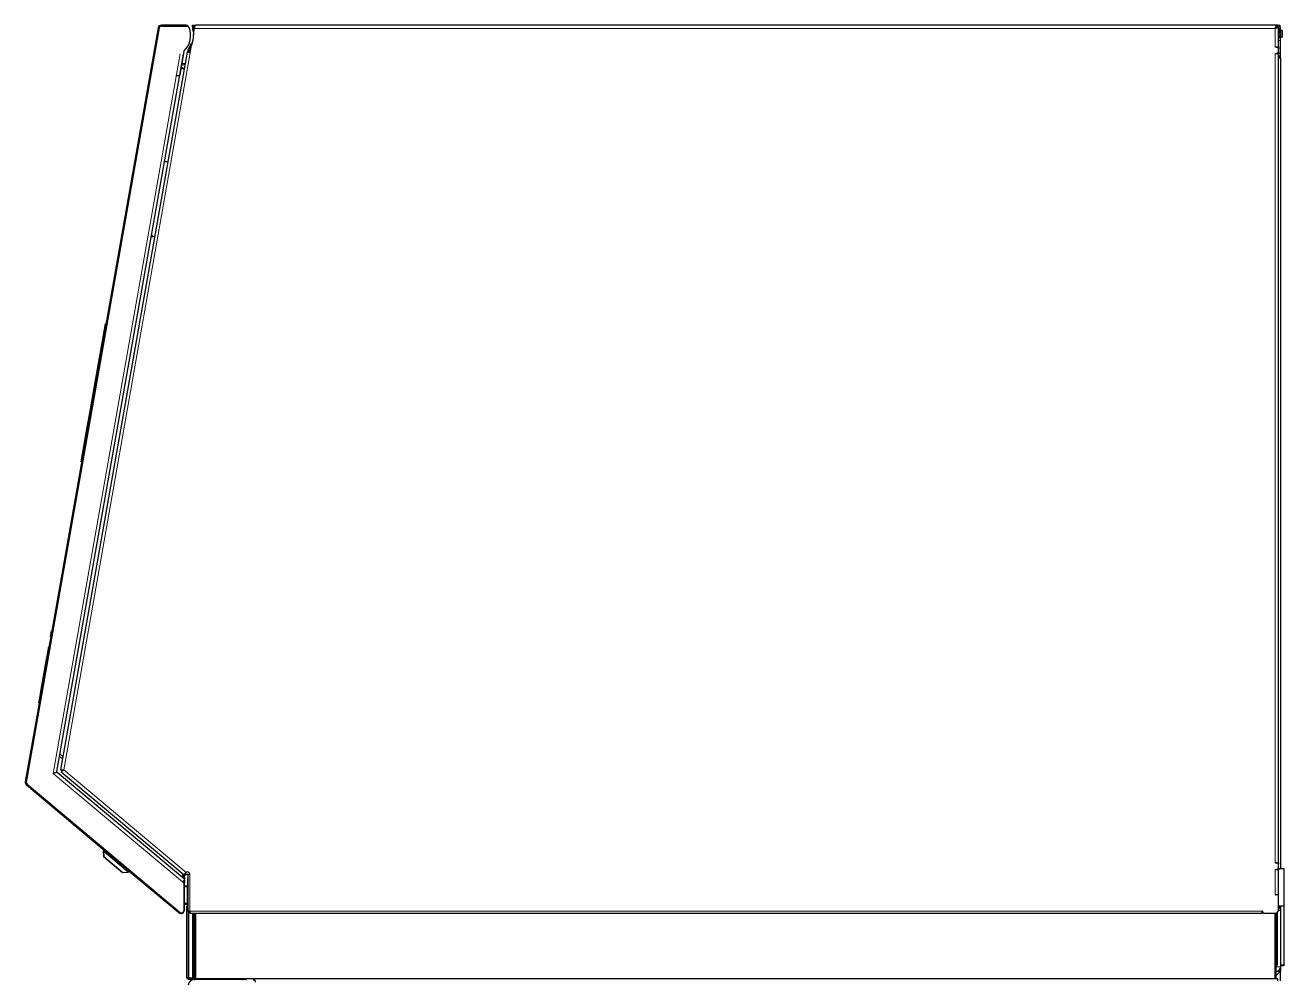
# Model space of a CAD drawing. Header units: millimetres. Extents: x -218071 to -203542, y 15363 to 51382.
# Drawn here: x -218070.7 to -217954.6, y 50910.3 to 50998.4 of the extents above; entities that cross this region are included whole.
import ezdxf

# ---------------------------------------------------------------- set-up
doc = ezdxf.new("R2010")
doc.units = ezdxf.units.MM
doc.header["$LTSCALE"] = 4
doc.layers.add('TPF-EQUIPEMENT', color=7, linetype='Continuous')

msp = doc.modelspace()

# ---------------------------------------------------------------- linework, layer by layer
at = {"layer": 'TPF-EQUIPEMENT', "color": 7, "linetype": 'Continuous', "lineweight": 25}
for p, q in [((-218058.402, 50998.143), (-218070.666, 50928.589)), ((-218058.324, 50998.151), (-218070.595, 50928.561)), ((-218058.432, 50998.143), (-218068.24, 50942.518)), ((-218058.427, 50998.143), (-218068.235, 50942.518)), ((-218058.131, 50998.391), (-218058.136, 50998.391)), ((-218058.106, 50998.391), (-218058.131, 50998.391)), ((-218058.127, 50998.316), (-218055.764, 50998.316)), ((-218055.858, 50998.391), (-218058.106, 50998.391)), ((-218055.252, 50998.245), (-218055.252, 50998.395)), ((-218055.252, 50998.395), (-218054.952, 50998.395)), ((-218055.142, 50998.245), (-218055.252, 50998.245)), ((-218055.252, 50998.245), (-218055.252, 50998.095)), ((-218055.183, 50998.091), (-218055.072, 50998.091)), ((-218055.183, 50998.091), (-218055.183, 50997.691)), ((-218055.167, 50997.557), (-218055.072, 50998.091)), ((-218055.072, 50998.391), (-218055.072, 50998.091)), ((-217955.234, 50998.392), (-218054.952, 50998.395)), ((-217955.251, 50998.395), (-218054.599, 50998.395)), ((-217955.251, 50998.395), (-217954.951, 50998.395)), ((-217955.234, 50998.392), (-217955.18, 50998.392)), ((-217955.234, 50998.242), (-217955.234, 50998.392)), ((-217955.219, 50998.228), (-217955.069, 50998.228)), ((-217955.069, 50996.387), (-217955.069, 50998.228)), ((-217955.068, 50998.175), (-217955.058, 50998.175)), ((-217955.044, 50997.692), (-217955.044, 50998.092)), ((-217955.03, 50998.092), (-217955.03, 50998.092)), ((-217955.03, 50998.092), (-217955.03, 50997.692)), ((-217954.88, 50998.092), (-217955.03, 50998.092)), ((-217955.03, 50998.092), (-217955.03, 50997.692)), ((-217954.951, 50998.395), (-217954.951, 50998.285)), ((-217954.88, 50998.092), (-217954.88, 50998.175)), ((-217954.88, 50997.692), (-217954.88, 50998.092)), ((-217954.748, 50997.892), (-217954.88, 50997.892)), ((-217954.692, 50997.836), (-217954.748, 50997.892)), ((-217954.748, 50997.292), (-217954.748, 50997.892)), ((-217954.692, 50997.347), (-217954.692, 50997.836)), ((-218055.378, 50996.666), (-218055.636, 50996.218)), ((-218055.373, 50996.666), (-218055.631, 50996.218)), ((-218055.348, 50996.666), (-218055.606, 50996.218)), ((-218055.467, 50995.851), (-218055.345, 50996.545)), ((-218055.329, 50996.691), (-218055.334, 50996.691)), ((-218055.304, 50996.691), (-218055.329, 50996.691)), ((-218055.298, 50996.691), (-218055.304, 50996.691)), ((-218055.143, 50997.691), (-218055.183, 50997.691)), ((-217955.044, 50997.692), (-217955.069, 50997.615)), ((-217954.88, 50997.392), (-217955.069, 50997.392)), ((-217955.03, 50997.692), (-217955.03, 50997.692)), ((-217955.03, 50997.692), (-217954.88, 50997.692)), ((-217954.88, 50997.392), (-217954.998, 50997.275)), ((-217954.998, 50997.275), (-217954.88, 50997.392)), ((-217954.88, 50997.392), (-217954.88, 50997.692)), ((-217954.88, 50996.992), (-217954.88, 50997.392)), ((-217954.88, 50997.292), (-217954.748, 50997.292)), ((-217954.88, 50995.792), (-217954.88, 50996.992)), ((-217954.748, 50997.292), (-217954.692, 50997.347)), ((-218067.774, 50929.527), (-218056.104, 50995.711)), ((-218055.763, 50995.903), (-218067.441, 50929.67)), ((-218056.06, 50995.961), (-218056.436, 50993.824)), ((-218055.467, 50995.851), (-218055.763, 50995.903)), ((-218055.721, 50995.895), (-218055.703, 50995.993)), ((-218055.703, 50995.993), (-218055.693, 50995.991)), ((-218055.693, 50996.106), (-218055.693, 50995.89)), ((-218055.688, 50996.106), (-218055.688, 50995.889)), ((-218055.663, 50996.106), (-218055.663, 50995.885)), ((-218055.635, 50996.22), (-218055.638, 50996.22)), ((-218055.638, 50996.206), (-218055.638, 50996.22)), ((-218055.63, 50996.22), (-218055.633, 50996.22)), ((-218055.633, 50996.18), (-218055.633, 50996.22)), ((-218055.605, 50996.22), (-218055.608, 50996.22)), ((-217955.369, 50996.387), (-217955.369, 50996.367)), ((-217955.369, 50996.387), (-217955.069, 50996.387)), ((-217955.269, 50996.367), (-217955.369, 50996.367)), ((-217955.369, 50995.767), (-217955.269, 50995.767)), ((-217955.369, 50995.767), (-217955.369, 50995.747)), ((-217955.069, 50995.747), (-217955.369, 50995.747)), ((-217955.269, 50996.367), (-217955.239, 50996.367)), ((-217955.239, 50995.767), (-217955.269, 50995.767)), ((-217955.219, 50996.387), (-217955.219, 50996.36)), ((-217955.219, 50995.773), (-217955.219, 50995.747)), ((-217955.069, 50996.277), (-217955.102, 50996.277)), ((-217955.102, 50995.857), (-217955.069, 50995.857)), ((-217955.096, 50996.267), (-217955.069, 50996.267)), ((-217955.069, 50995.867), (-217955.096, 50995.867)), ((-217955.069, 50996.387), (-217955.069, 50996.287)), ((-217955.069, 50996.287), (-217955.069, 50996.277)), ((-217955.069, 50996.277), (-217955.069, 50996.267)), ((-217955.069, 50996.267), (-217955.069, 50996.167)), ((-217955.069, 50995.967), (-217955.069, 50996.167)), ((-217955.069, 50995.967), (-217955.069, 50995.867)), ((-217955.069, 50995.867), (-217955.069, 50995.857)), ((-217955.069, 50995.857), (-217955.069, 50995.847)), ((-217955.069, 50995.847), (-217955.069, 50995.747)), ((-217955.069, 50921.107), (-217955.069, 50995.747)), ((-217955.069, 50995.392), (-217954.88, 50995.392)), ((-217954.88, 50995.392), (-217954.88, 50995.792)), ((-217954.88, 50995.392), (-217954.88, 50920.592)), ((-218056.326, 50994.452), (-218056.037, 50994.346)), ((-218056.326, 50994.45), (-218056.037, 50994.345)), ((-218056.324, 50994.46), (-218056.036, 50994.355)), ((-218056.2, 50994.84), (-218056.254, 50994.86)), ((-218056.688, 50993.753), (-218056.771, 50993.768)), ((-218056.752, 50993.765), (-218056.771, 50993.768)), ((-218056.752, 50993.763), (-218056.767, 50993.766)), ((-218056.764, 50993.78), (-218056.766, 50993.767)), ((-218056.764, 50993.78), (-218056.552, 50993.743)), ((-218056.752, 50993.765), (-218056.456, 50993.713)), ((-218056.752, 50993.763), (-218056.456, 50993.711)), ((-218056.503, 50993.736), (-218056.534, 50993.742)), ((-218056.48, 50993.717), (-218056.477, 50993.739)), ((-218056.479, 50993.726), (-218056.459, 50993.723)), ((-218056.473, 50993.74), (-218056.456, 50993.737)), ((-218056.461, 50993.713), (-218056.459, 50993.723)), ((-218056.453, 50993.757), (-218056.456, 50993.737)), ((-218056.456, 50993.713), (-218056.456, 50993.711)), ((-218056.436, 50993.824), (-218056.445, 50993.777)), ((-218057.728, 50985.79), (-218057.849, 50985.811)), ((-218057.551, 50985.763), (-218057.687, 50985.787)), ((-218059.067, 50978.908), (-218058.769, 50978.855)), ((-218059.065, 50978.917), (-218058.949, 50978.897)), ((-218058.952, 50978.887), (-218058.934, 50978.883)), ((-218058.934, 50978.883), (-218058.769, 50978.854)), ((-218058.904, 50978.883), (-218058.768, 50978.859)), ((-218058.902, 50978.893), (-218058.766, 50978.869)), ((-218063.76, 50968.215), (-218063.297, 50970.837)), ((-218063.297, 50970.837), (-218063.248, 50970.828)), ((-218064.222, 50965.594), (-218063.76, 50968.215)), ((-218063.76, 50968.215), (-218063.71, 50968.207)), ((-218064.684, 50962.973), (-218064.222, 50965.594)), ((-218064.222, 50965.594), (-218064.173, 50965.585)), ((-218065.009, 50961.129), (-218064.684, 50962.973)), ((-218064.684, 50962.973), (-218064.635, 50962.964)), ((-218065.543, 50958.105), (-218065.009, 50961.129)), ((-218065.543, 50958.105), (-218065.493, 50958.096)), ((-218068.36, 50941.955), (-218068.26, 50942.522)), ((-218068.211, 50942.513), (-218068.266, 50942.523)), ((-218068.477, 50941.005), (-218068.533, 50941.015)), ((-218068.475, 50941.015), (-218068.532, 50941.025)), ((-218068.475, 50941.014), (-218068.524, 50941.023)), ((-218068.34, 50941.951), (-218068.504, 50941.02)), ((-218068.335, 50941.951), (-218068.499, 50941.019)), ((-218068.366, 50941.956), (-218068.311, 50941.946)), ((-218069.125, 50937.619), (-218068.696, 50940.051)), ((-218068.647, 50940.043), (-218068.696, 50940.051)), ((-218069.28, 50936.736), (-218069.125, 50937.619)), ((-218069.076, 50937.61), (-218069.125, 50937.619)), ((-218069.231, 50936.727), (-218069.28, 50936.736)), ((-218069.417, 50935.844), (-218070.696, 50928.589)), ((-218069.412, 50935.843), (-218070.691, 50928.589)), ((-218069.388, 50935.839), (-218069.437, 50935.847)), ((-218069.386, 50935.849), (-218069.435, 50935.858)), ((-218067.489, 50931.145), (-218067.221, 50930.92)), ((-218055.98, 50919.574), (-218067.744, 50929.446)), ((-218067.294, 50929.644), (-218067.441, 50929.67)), ((-218067.287, 50929.625), (-218067.383, 50929.51)), ((-218067.383, 50929.51), (-218056.027, 50919.981)), ((-218070.593, 50928.308), (-218063.42, 50922.288)), ((-218070.588, 50928.308), (-218063.403, 50922.278)), ((-218070.563, 50928.308), (-218056.498, 50916.505)), ((-218070.527, 50928.373), (-218056.405, 50916.523)), ((-218063.423, 50922.29), (-218063.519, 50922.176)), ((-218063.418, 50922.29), (-218063.514, 50922.176)), ((-218063.393, 50922.29), (-218063.489, 50922.176)), ((-218063.519, 50922.176), (-218063.476, 50921.682)), ((-218063.514, 50922.171), (-218063.519, 50922.176)), ((-218063.514, 50922.176), (-218063.471, 50921.682)), ((-218063.487, 50922.153), (-218063.514, 50922.176)), ((-218063.489, 50922.176), (-218063.446, 50921.682)), ((-218061.191, 50920.247), (-218063.489, 50922.176)), ((-218063.476, 50921.682), (-218061.714, 50920.204)), ((-218063.471, 50921.682), (-218061.709, 50920.204)), ((-218063.446, 50921.682), (-218061.684, 50920.204)), ((-217955.369, 50921.107), (-217955.369, 50921.087)), ((-217955.369, 50921.107), (-217955.069, 50921.107)), ((-217955.269, 50921.087), (-217955.369, 50921.087)), ((-217955.239, 50921.087), (-217955.269, 50921.087)), ((-217955.219, 50921.107), (-217955.219, 50921.08)), ((-217955.069, 50921.107), (-217955.069, 50921.007)), ((-218061.714, 50920.204), (-218061.709, 50920.204)), ((-218061.709, 50920.204), (-218061.686, 50920.206)), ((-218061.684, 50920.204), (-218061.191, 50920.247)), ((-218061.191, 50920.247), (-218061.094, 50920.362)), ((-218061.107, 50920.347), (-218056.528, 50916.505)), ((-218061.105, 50920.35), (-218056.523, 50916.505)), ((-218056.155, 50919.799), (-218056.155, 50920.089)), ((-218056.153, 50920.087), (-218056.153, 50919.799)), ((-218056.027, 50919.981), (-218055.834, 50920.211)), ((-218056.005, 50919.799), (-218056.005, 50920.008)), ((-218055.519, 50920.022), (-218055.993, 50920.022)), ((-218055.958, 50920.022), (-218055.93, 50919.999)), ((-218055.911, 50920.022), (-218055.93, 50919.999)), ((-218055.816, 50920.233), (-218055.834, 50920.211)), ((-218055.694, 50920.015), (-218055.694, 50916.677)), ((-218055.519, 50920.015), (-218055.694, 50920.015)), ((-218055.519, 50920.115), (-218055.675, 50920.245)), ((-218055.519, 50920.015), (-218055.519, 50920.115)), ((-217955.369, 50920.487), (-217955.269, 50920.487)), ((-217955.369, 50920.487), (-217955.369, 50920.467)), ((-217955.069, 50920.467), (-217955.369, 50920.467)), ((-217955.269, 50920.487), (-217955.239, 50920.487)), ((-217955.219, 50920.493), (-217955.219, 50920.467)), ((-217955.069, 50920.997), (-217955.102, 50920.997)), ((-217955.102, 50920.577), (-217955.069, 50920.577)), ((-217955.069, 50920.987), (-217955.096, 50920.987)), ((-217955.096, 50920.587), (-217955.069, 50920.587)), ((-217955.069, 50921.007), (-217955.069, 50920.997)), ((-217955.069, 50920.997), (-217955.069, 50920.987)), ((-217955.069, 50920.887), (-217955.069, 50920.987)), ((-217955.069, 50920.687), (-217955.069, 50920.887)), ((-217955.069, 50920.587), (-217955.069, 50920.687)), ((-217955.069, 50920.592), (-217954.58, 50920.592)), ((-217955.069, 50920.587), (-217955.069, 50920.577)), ((-217955.069, 50920.577), (-217955.069, 50920.567)), ((-217955.069, 50920.567), (-217955.069, 50920.467)), ((-217955.069, 50918.192), (-217955.069, 50920.467)), ((-217954.58, 50920.592), (-217954.58, 50917.092)), ((-218056.182, 50919.333), (-218056.173, 50919.344)), ((-218055.98, 50919.574), (-218056.173, 50919.344)), ((-218056.155, 50919.721), (-218056.155, 50919.799)), ((-218056.155, 50919.318), (-218056.155, 50919.366)), ((-218056.091, 50919.442), (-218056.005, 50919.442)), ((-218056.076, 50919.221), (-218056.076, 50916.676)), ((-218056.005, 50919.799), (-218056.005, 50919.596)), ((-218055.982, 50919.586), (-218056.005, 50919.605)), ((-218056.005, 50919.598), (-218056.002, 50919.595)), ((-218056.005, 50919.544), (-218056.005, 50919.445)), ((-218056.005, 50919.445), (-218056.005, 50919.442)), ((-218056.005, 50919.442), (-218056.005, 50919.292)), ((-218056.005, 50916.735), (-218056.005, 50919.292)), ((-218056.005, 50918.992), (-218055.744, 50918.992)), ((-218056.002, 50919.595), (-218055.98, 50919.576)), ((-218055.982, 50919.586), (-218055.986, 50919.581)), ((-218055.98, 50919.576), (-218055.981, 50919.575)), ((-218055.744, 50918.992), (-218055.744, 50918.892)), ((-218055.744, 50918.992), (-218055.694, 50918.992)), ((-218055.744, 50918.892), (-218055.744, 50917.392)), ((-218055.735, 50919.662), (-218055.735, 50918.992)), ((-218055.735, 50919.662), (-218055.694, 50919.662)), ((-218055.744, 50918.692), (-218055.744, 50917.692)), ((-218055.73, 50917.587), (-218055.73, 50917.552)), ((-217955.369, 50918.192), (-217955.069, 50918.192)), ((-217955.119, 50918.142), (-217955.319, 50918.142)), ((-217955.069, 50916.767), (-217955.069, 50918.092)), ((-218055.744, 50917.292), (-218056.005, 50917.292)), ((-218055.73, 50917.252), (-218056.005, 50917.252)), ((-218055.694, 50917.174), (-218055.777, 50917.092)), ((-218055.744, 50917.092), (-218055.777, 50917.092)), ((-218055.777, 50910.492), (-218055.777, 50917.092)), ((-218055.744, 50917.392), (-218055.744, 50917.292)), ((-218055.694, 50917.142), (-218055.744, 50917.092)), ((-218055.744, 50910.492), (-218055.744, 50917.092)), ((-218055.694, 50917.092), (-218055.744, 50917.092)), ((-218055.735, 50917.252), (-218055.735, 50917.134)), ((-218055.73, 50917.552), (-218055.73, 50917.252)), ((-218055.713, 50917.292), (-218055.73, 50917.292)), ((-218055.713, 50917.537), (-218055.713, 50917.292)), ((-218055.644, 50916.66), (-218055.644, 50910.492)), ((-218055.484, 50916.467), (-217956.569, 50916.467)), ((-218055.244, 50910.492), (-218055.244, 50916.467)), ((-218055.144, 50916.467), (-218055.144, 50910.492)), ((-218055.08, 50916.467), (-218055.08, 50914.992)), ((-218055.08, 50916.467), (-218055.08, 50910.792)), ((-218055.033, 50910.442), (-218055.033, 50916.467)), ((-218054.983, 50916.467), (-218054.983, 50910.442)), ((-217956.569, 50916.467), (-217956.569, 50916.642)), ((-217956.519, 50916.592), (-217956.519, 50916.517)), ((-217956.469, 50916.467), (-217955.369, 50916.467)), ((-217955.383, 50910.442), (-217955.383, 50916.467)), ((-217955.333, 50916.469), (-217955.333, 50910.442)), ((-217955.18, 50916.534), (-217955.18, 50911.692)), ((-217954.58, 50917.092), (-217955.069, 50917.092)), ((-217954.88, 50917.092), (-217954.88, 50916.692)), ((-217954.88, 50916.692), (-217954.88, 50911.492)), ((-217954.58, 50917.092), (-217954.58, 50911.692)), ((-218055.144, 50914.992), (-218055.08, 50914.992)), ((-218055.08, 50912.692), (-218055.08, 50914.992)), ((-218055.144, 50912.692), (-218055.08, 50912.692)), ((-218055.08, 50912.692), (-218055.08, 50910.792)), ((-218055.08, 50910.792), (-218055.144, 50910.792)), ((-218055.08, 50910.752), (-218055.144, 50910.752)), ((-218055.08, 50910.692), (-218055.08, 50910.792)), ((-218055.08, 50910.592), (-218055.08, 50910.692)), ((-217955.333, 50911.592), (-217955.28, 50911.592)), ((-217955.333, 50911.092), (-217954.875, 50911.092)), ((-217955.333, 50910.634), (-217955.275, 50910.692)), ((-217955.275, 50910.692), (-217954.875, 50911.092)), ((-217954.875, 50911.092), (-217955.275, 50910.692)), ((-217954.58, 50911.592), (-217954.88, 50911.592)), ((-217954.88, 50911.492), (-217954.88, 50911.092)), ((-217954.875, 50910.223), (-217954.875, 50911.092)), ((-217954.58, 50911.692), (-217954.58, 50911.592)), ((-218055.777, 50910.492), (-218055.744, 50910.459)), ((-218055.744, 50910.492), (-218055.777, 50910.492)), ((-218055.744, 50910.452), (-218055.744, 50910.492)), ((-218055.644, 50910.492), (-218055.744, 50910.492)), ((-218055.644, 50910.392), (-218055.744, 50910.492)), ((-218055.744, 50910.452), (-218055.644, 50910.352)), ((-218055.744, 50910.452), (-218055.705, 50910.452)), ((-218055.644, 50910.492), (-218055.244, 50910.492)), ((-218055.644, 50910.392), (-218055.644, 50910.492)), ((-218055.644, 50910.392), (-218055.644, 50910.352)), ((-218055.244, 50910.392), (-218055.644, 50910.392)), ((-218055.244, 50910.352), (-218055.644, 50910.352)), ((-218055.244, 50910.392), (-218055.244, 50910.492)), ((-218055.144, 50910.492), (-218055.244, 50910.492)), ((-218055.244, 50910.392), (-218055.144, 50910.492)), ((-218055.244, 50910.352), (-218055.144, 50910.452)), ((-218055.244, 50910.392), (-218055.244, 50910.352)), ((-218055.184, 50910.452), (-218055.144, 50910.452)), ((-218055.077, 50910.492), (-218055.144, 50910.492)), ((-218055.144, 50910.492), (-218055.144, 50910.452)), ((-218055.077, 50910.392), (-218055.144, 50910.459)), ((-218055.033, 50910.592), (-218055.08, 50910.592)), ((-218055.077, 50910.592), (-218055.077, 50910.492)), ((-218055.077, 50910.492), (-218055.033, 50910.492)), ((-218055.077, 50910.392), (-218055.077, 50910.492)), ((-218054.983, 50910.392), (-218055.077, 50910.392)), ((-218055.054, 50910.361), (-218050.634, 50910.361)), ((-218055.047, 50910.592), (-218055.033, 50910.564)), ((-218054.983, 50910.442), (-218055.033, 50910.442)), ((-218054.983, 50910.392), (-218055.033, 50910.442)), ((-218054.983, 50910.392), (-218054.983, 50910.442)), ((-218054.983, 50910.442), (-217955.383, 50910.442)), ((-217955.383, 50910.392), (-218054.983, 50910.392)), ((-218054.698, 50910.392), (-218054.701, 50910.361)), ((-218053.897, 50910.361), (-218053.895, 50910.392)), ((-218053.88, 50910.392), (-218053.88, 50910.361)), ((-218053.68, 50910.361), (-218053.68, 50910.392)), ((-218053.01, 50910.392), (-218053.01, 50910.361)), ((-218053.003, 50910.392), (-218053.003, 50910.361)), ((-218050.634, 50910.361), (-218050.334, 50910.361)), ((-218050.334, 50910.361), (-218050.334, 50910.261)), ((-218049.593, 50910.392), (-218049.593, 50910.387)), ((-217955.134, 50910.387), (-218049.593, 50910.387)), ((-218049.593, 50910.237), (-218049.593, 50910.387)), ((-217955.333, 50910.442), (-217955.383, 50910.392)), ((-217955.383, 50910.442), (-217955.383, 50910.392)), ((-217955.333, 50910.442), (-217955.383, 50910.442)), ((-217955.334, 50910.442), (-217955.334, 50910.387)), ((-217955.134, 50910.208), (-217955.134, 50910.387))]:
    msp.add_line(p, q, dxfattribs=at)
at = {"layer": 'TPF-EQUIPEMENT', "color": 8, "linetype": 'Continuous', "lineweight": 18}
for p, q in [((-218058.427, 50998.143), (-218058.432, 50998.143)), ((-218058.403, 50998.139), (-218058.427, 50998.143)), ((-218058.328, 50998.13), (-218058.402, 50998.143)), ((-218058.136, 50998.391), (-218058.136, 50998.391)), ((-218058.131, 50998.391), (-218058.131, 50998.39)), ((-218058.106, 50998.391), (-218058.106, 50998.316)), ((-218055.858, 50998.316), (-218055.858, 50998.391)), ((-218055.252, 50998.095), (-218055.183, 50998.095)), ((-218055.072, 50998.091), (-217955.369, 50998.092)), ((-218054.952, 50998.395), (-218054.952, 50998.391)), ((-217955.369, 50998.092), (-217955.369, 50996.387)), ((-217955.251, 50998.393), (-217955.251, 50998.395)), ((-217955.044, 50998.092), (-217955.069, 50998.092)), ((-218055.563, 50996.193), (-218055.335, 50996.589)), ((-218055.374, 50996.664), (-218055.378, 50996.666)), ((-218055.354, 50996.656), (-218055.373, 50996.666)), ((-218055.314, 50996.647), (-218055.348, 50996.666)), ((-218055.334, 50996.691), (-218055.334, 50996.691)), ((-218055.329, 50996.691), (-218055.329, 50996.685)), ((-218055.304, 50996.691), (-218055.304, 50996.673)), ((-217955.069, 50997.692), (-217955.044, 50997.692)), ((-217955.069, 50996.992), (-217954.88, 50996.992)), ((-218068.108, 50929.359), (-218056.399, 50995.764)), ((-218067.133, 50929.692), (-218055.467, 50995.851)), ((-218055.633, 50996.216), (-218055.636, 50996.218)), ((-218055.613, 50996.207), (-218055.631, 50996.218)), ((-218055.563, 50996.193), (-218055.606, 50996.218)), ((-218055.563, 50995.867), (-218055.563, 50996.193)), ((-217955.369, 50995.747), (-217955.369, 50921.107)), ((-217955.109, 50996.287), (-217955.069, 50996.287)), ((-217955.069, 50995.847), (-217955.109, 50995.847)), ((-217955.069, 50995.792), (-217954.88, 50995.792)), ((-218056.023, 50994.428), (-218056.312, 50994.533)), ((-218056.752, 50993.765), (-218056.752, 50993.764)), ((-218056.688, 50993.752), (-218056.688, 50993.753)), ((-218065.009, 50961.129), (-218064.96, 50961.12)), ((-218067.529, 50930.917), (-218067.261, 50930.693)), ((-218056.173, 50919.344), (-218068.108, 50929.359)), ((-218055.834, 50920.211), (-218067.133, 50929.692)), ((-218070.696, 50928.589), (-218070.691, 50928.589)), ((-218070.691, 50928.589), (-218070.667, 50928.585)), ((-218070.666, 50928.589), (-218070.592, 50928.576)), ((-218070.591, 50928.31), (-218070.593, 50928.308)), ((-218070.578, 50928.32), (-218070.588, 50928.308)), ((-218070.516, 50928.364), (-218070.563, 50928.308)), ((-217955.28, 50921.107), (-217955.28, 50921.087)), ((-218055.985, 50920.032), (-218055.519, 50920.032)), ((-218055.519, 50916.642), (-218055.519, 50920.015)), ((-217955.369, 50920.467), (-217955.369, 50918.192)), ((-217955.109, 50921.007), (-217955.069, 50921.007)), ((-217955.069, 50920.567), (-217955.109, 50920.567)), ((-218056.155, 50919.799), (-218056.005, 50919.799)), ((-218056.005, 50919.292), (-218056.106, 50919.292)), ((-218056.005, 50919.445), (-218056.088, 50919.445)), ((-218055.744, 50918.892), (-218056.005, 50918.892)), ((-218056.003, 50919.594), (-218056.002, 50919.595)), ((-218055.694, 50918.692), (-218055.744, 50918.692)), ((-218055.744, 50917.692), (-218055.694, 50917.692)), ((-217955.18, 50918.192), (-217955.18, 50918.142)), ((-218056.528, 50916.505), (-218056.526, 50916.508)), ((-218056.523, 50916.505), (-218056.513, 50916.518)), ((-218056.498, 50916.505), (-218056.451, 50916.562)), ((-218056.076, 50916.735), (-218056.005, 50916.735)), ((-218056.005, 50917.392), (-218055.744, 50917.392)), ((-218055.744, 50917.552), (-218055.73, 50917.552)), ((-217956.569, 50916.642), (-218055.519, 50916.642)), ((-217954.88, 50916.692), (-217955.079, 50916.692)), ((-218055.033, 50910.792), (-218055.08, 50910.792)), ((-218055.08, 50910.692), (-218055.068, 50910.692)), ((-217954.88, 50911.492), (-217955.333, 50911.492)), ((-217955.333, 50910.692), (-217955.275, 50910.692)), ((-217955.275, 50910.387), (-217955.275, 50910.692)), ((-217954.88, 50911.692), (-217954.58, 50911.692)), ((-218055.054, 50910.261), (-218055.054, 50910.361)), ((-218051.38, 50910.392), (-218051.38, 50910.361)), ((-218050.634, 50910.261), (-218050.634, 50910.361))]:
    msp.add_line(p, q, dxfattribs=at)
at = {"layer": 'TPF-EQUIPEMENT', "color": 7, "linetype": 'Continuous', "lineweight": 25, "flags": 128}
for points in [[(-218055.162, 50997.583), (-218055.164, 50997.614), (-218055.165, 50997.631)], [(-218055.714, 50917.539), (-218055.7, 50917.499), (-218055.694, 50917.487)], [(-218055.059, 50910.592), (-218055.046, 50910.57), (-218055.033, 50910.552)], [(-218054.854, 50910.392), (-218054.833, 50910.383), (-218054.763, 50910.361)]]:
    msp.add_lwpolyline(points, dxfattribs=at)
at = {"layer": 'TPF-EQUIPEMENT', "color": 7, "linetype": 'Continuous', "lineweight": 25}
for centre, radius, start, end in [((-218058.136, 50998.091), 0.3, 90, 170), ((-218058.131, 50998.091), 0.3, 90, 170), ((-218058.106, 50998.091), 0.3, 90, 170), ((-218058.127, 50998.116), 0.2, 90, 170), ((-218057.433, 50997.441), 2, 314.4974, 22.02431), ((-218055.858, 50998.166), 0.225, 34.62119, 90), ((-218055.764, 50998.116), 0.2, 22.02431, 90), ((-218057.463, 50997.441), 2.306, 8.53292, 16.4668), ((-218055.334, 50996.641), 0.05, 90, 150), ((-218055.329, 50996.641), 0.05, 90, 150), ((-218055.304, 50996.641), 0.05, 90, 150), ((-218054.951, 50996.475), 0.4, 159.0305, 170), ((-218057.472, 50997.441), 2.3, 339.0305, 0.9695), ((-218054.773, 50997.487), 0.4, 170, 180.9695), ((-217955.28, 50996.992), 0.4, 0, 58.18646), ((-218055.961, 50995.943), 0.1, 134.4974, 170), ((-218055.643, 50996.106), 0.05, 150, 180), ((-218055.638, 50996.106), 0.05, 150, 180), ((-218055.613, 50996.106), 0.05, 150, 180), ((-217955.269, 50996.167), 0.2, 0, 90), ((-217955.269, 50995.967), 0.2, 270, 0), ((-217955.239, 50996.347), 0.02, 50.20379, 90), ((-217955.239, 50995.787), 0.02, 270, 309.79714), ((-217955.28, 50995.792), 0.4, 301.81354, 0), ((-218056.765, 50993.773), 0.0075, 80, 260), ((-218056.723, 50993.556), 0.2, 73.61409, 80), ((-218056.535, 50993.842), 0.1, 260, 350), ((-218056.494, 50993.785), 0.05, 260, 350), ((-218057.721, 50985.59), 0.2, 80, 135.33576), ((-218058.869, 50979.08), 0.2, 204.66424, 260), ((-218058.867, 50979.09), 0.2, 204.66424, 260), ((-218070.401, 50928.537), 0.3, 170, 230), ((-218070.396, 50928.537), 0.3, 170, 230), ((-218070.371, 50928.537), 0.3, 170, 230), ((-218070.398, 50928.526), 0.2, 170, 230), ((-217955.269, 50920.887), 0.2, 0, 90), ((-217955.239, 50921.067), 0.02, 50.20519, 90), ((-218055.739, 50920.169), 0.1, 50, 140), ((-217955.269, 50920.687), 0.2, 270, 0), ((-217955.239, 50920.507), 0.02, 270, 309.79686), ((-218056.177, 50919.328), 0.0075, 140, 270.16769), ((-218056.176, 50919.221), 0.1, 0, 90.16769), ((-218055.344, 50917.692), 0.4, 180, 208.91436), ((-217955.319, 50918.192), 0.05, 180, 270), ((-217955.119, 50918.092), 0.05, 0, 90), ((-218056.335, 50916.735), 0.3, 230, 270.47731), ((-218056.33, 50916.735), 0.3, 230, 272.38801), ((-218056.305, 50916.735), 0.3, 230, 0), ((-218056.276, 50916.676), 0.2, 230, 0), ((-217956.569, 50916.592), 0.05, 0, 90), ((-217956.469, 50916.517), 0.05, 180, 270), ((-217955.369, 50916.767), 0.3, 270, 0), ((-217955.28, 50916.692), 0.4, 0, 58.18646), ((-218054.713, 50910.792), 0.4, 185.65958, 203.33229), ((-218054.68, 50910.792), 0.4, 180, 208.04738), ((-217955.28, 50911.692), 0.1, 270, 0), ((-217955.28, 50911.492), 0.4, 270, 0), ((-218055.054, 50909.761), 0.6, 90, 175)]:
    msp.add_arc(centre, radius, start, end, dxfattribs=at)
at = {"layer": 'TPF-EQUIPEMENT', "color": 8, "linetype": 'Continuous', "lineweight": 18}
msp.add_arc((-218056.222, 50994.772), 0.0716, 71.89286, 120.3931, dxfattribs=at)
at = {"layer": 'TPF-EQUIPEMENT', "color": 7, "linetype": 'Continuous', "lineweight": 25}
for points, knots in [([(-218055.072, 50998.323), (-218055.074, 50998.322), (-218055.106, 50998.304), (-218055.147, 50998.241), (-218055.18, 50998.16), (-218055.182, 50998.108), (-218055.183, 50998.091)], [0, 0, 0, 0, 0.0203937, 0.41627286, 0.81215167, 1, 1, 1, 1]), ([(-217955.069, 50998.228), (-217955.073, 50998.218), (-217955.08, 50998.197), (-217955.136, 50998.167), (-217955.218, 50998.137), (-217955.301, 50998.111), (-217955.353, 50998.097), (-217955.369, 50998.092)], [0, 0, 0, 0, 0.2234635, 0.4469588, 0.6704542, 0.8939494, 1, 1, 1, 1]), ([(-217955.219, 50998.228), (-217955.222, 50998.215), (-217955.228, 50998.191), (-217955.266, 50998.156), (-217955.315, 50998.123), (-217955.352, 50998.102), (-217955.369, 50998.092)], [0, 0, 0, 0, 0.2823079, 0.5306182, 0.7788488, 1, 1, 1, 1]), ([(-217955.18, 50998.392), (-217955.17, 50998.388), (-217955.15, 50998.381), (-217955.12, 50998.324), (-217955.098, 50998.269), (-217955.087, 50998.232), (-217955.085, 50998.228)], [0, 0, 0, 0, 0.3198226, 0.6396907, 0.9595589, 1, 1, 1, 1]), ([(-217954.88, 50998.092), (-217954.884, 50998.127), (-217954.891, 50998.197), (-217954.947, 50998.29), (-217955.029, 50998.358), (-217955.112, 50998.388), (-217955.164, 50998.391), (-217955.18, 50998.392)], [0, 0, 0, 0, 0.2234635, 0.4469588, 0.6704542, 0.8939494, 1, 1, 1, 1]), ([(-217955.03, 50998.092), (-217955.033, 50998.114), (-217955.036, 50998.151), (-217955.06, 50998.179), (-217955.069, 50998.189)], [0, 0, 0, 0, 0.615753, 1, 1, 1, 1]), ([(-217955.069, 50998.176), (-217955.066, 50998.165), (-217955.058, 50998.138), (-217955.049, 50998.109), (-217955.044, 50998.092)], [0, 0, 0, 0, 0.4245698, 1, 1, 1, 1]), ([(-218055.183, 50997.691), (-218055.182, 50997.655), (-218055.182, 50997.616), (-218055.163, 50997.584), (-218055.162, 50997.583)], [0, 0, 0, 0, 0.9537159, 1, 1, 1, 1]), ([(-217955.069, 50997.414), (-217955.04, 50997.429), (-217954.979, 50997.459), (-217954.913, 50997.543), (-217954.883, 50997.626), (-217954.881, 50997.676), (-217954.88, 50997.692)], [0, 0, 0, 0, 0.2751153, 0.5725528, 0.8699899, 1, 1, 1, 1]), ([(-217955.069, 50997.591), (-217955.069, 50997.591), (-217955.053, 50997.603), (-217955.037, 50997.639), (-217955.032, 50997.675), (-217955.03, 50997.692)], [0, 0, 0, 0, 0.0000342, 0.5415243, 1, 1, 1, 1]), ([(-218055.606, 50996.218), (-218055.613, 50996.207), (-218055.625, 50996.186), (-218055.639, 50996.162), (-218055.648, 50996.146), (-218055.653, 50996.138), (-218055.656, 50996.132), (-218055.656, 50996.132), (-218055.656, 50996.131)], [0, 0, 0, 0, 0.3060912, 0.6014729, 0.7263867, 0.8345094, 0.9209974, 1, 1, 1, 1]), ([(-218055.951, 50994.835), (-218055.969, 50994.83), (-218056.023, 50994.813), (-218056.107, 50994.814), (-218056.172, 50994.832), (-218056.2, 50994.84)], [0, 0, 0, 0, 0.2198595, 0.6574447, 1, 1, 1, 1]), ([(-218068.696, 50940.051), (-218068.689, 50940.088), (-218068.678, 50940.152), (-218068.662, 50940.246), (-218068.646, 50940.331), (-218068.632, 50940.415), (-218068.61, 50940.537), (-218068.584, 50940.685), (-218068.559, 50940.829), (-218068.539, 50940.938), (-218068.529, 50940.997), (-218068.525, 50941.019), (-218068.526, 50941.013), (-218068.526, 50941.013)], [0, 0, 0, 0, 0.06492, 0.1162689, 0.1691976, 0.225154, 0.2819993, 0.4227228, 0.5653785, 0.7070144, 0.8491253, 0.9920266, 1, 1, 1, 1]), ([(-218069.435, 50935.858), (-218069.435, 50935.859), (-218069.434, 50935.862), (-218069.431, 50935.879), (-218069.425, 50935.917), (-218069.414, 50935.98), (-218069.398, 50936.066), (-218069.383, 50936.154), (-218069.369, 50936.233), (-218069.354, 50936.319), (-218069.337, 50936.414), (-218069.319, 50936.515), (-218069.3, 50936.624), (-218069.287, 50936.698), (-218069.28, 50936.736)], [0, 0, 0, 0, 0.0852042, 0.1654261, 0.2509655, 0.3759417, 0.5002028, 0.5712917, 0.6434709, 0.7150456, 0.785447, 0.8568252, 0.9275135, 1, 1, 1, 1]), ([(-218067.774, 50929.527), (-218067.781, 50929.51), (-218067.795, 50929.477), (-218067.866, 50929.436), (-218067.965, 50929.399), (-218068.052, 50929.375), (-218068.1, 50929.362), (-218068.108, 50929.359)], [0, 0, 0, 0, 0.2376573, 0.4754243, 0.713192, 0.9509598, 1, 1, 1, 1]), ([(-218068.108, 50929.359), (-218068.07, 50929.377), (-218067.995, 50929.411), (-218067.893, 50929.451), (-218067.808, 50929.469), (-218067.764, 50929.461), (-218067.747, 50929.448), (-218067.744, 50929.446)], [0, 0, 0, 0, 0.2376573, 0.4754243, 0.713192, 0.9509598, 1, 1, 1, 1]), ([(-218067.133, 50929.692), (-218067.159, 50929.669), (-218067.211, 50929.624), (-218067.282, 50929.565), (-218067.338, 50929.523), (-218067.371, 50929.506), (-218067.38, 50929.509), (-218067.383, 50929.51)], [0, 0, 0, 0, 0.2174059, 0.43482, 0.6522341, 0.8696482, 1, 1, 1, 1]), ([(-218067.133, 50929.692), (-218067.149, 50929.682), (-218067.18, 50929.662), (-218067.223, 50929.637), (-218067.258, 50929.622), (-218067.278, 50929.62), (-218067.285, 50929.624), (-218067.287, 50929.625)], [0, 0, 0, 0, 0.2254686, 0.4509372, 0.6763348, 0.9017321, 1, 1, 1, 1]), ([(-218055.93, 50919.999), (-218055.919, 50919.995), (-218055.897, 50919.986), (-218055.852, 50920), (-218055.818, 50920.018), (-218055.811, 50920.022)], [0, 0, 0, 0, 0.4398418, 0.8797622, 1, 1, 1, 1]), ([(-218049.593, 50910.387), (-218049.584, 50910.383), (-218049.566, 50910.376), (-218049.538, 50910.321), (-218049.511, 50910.24), (-218049.488, 50910.157), (-218049.474, 50910.104), (-218049.469, 50910.087)], [0, 0, 0, 0, 0.222009, 0.4440435, 0.6660782, 0.8881126, 1, 1, 1, 1])]:
    msp.add_open_spline(points, degree=3, knots=knots, dxfattribs=at)
for points in [[(-217955.369, 50998.092), (-217955.358, 50998.131), (-217955.336, 50998.21), (-217955.302, 50998.309), (-217955.268, 50998.378), (-217955.245, 50998.387), (-217955.234, 50998.392)], [(-217955.369, 50998.092), (-217955.358, 50998.111), (-217955.336, 50998.151), (-217955.302, 50998.2), (-217955.268, 50998.235), (-217955.245, 50998.24), (-217955.234, 50998.242)], [(-218067.441, 50929.67), (-218067.436, 50929.675), (-218067.425, 50929.686), (-218067.353, 50929.693), (-218067.252, 50929.694), (-218067.173, 50929.693), (-218067.133, 50929.692)], [(-218067.294, 50929.644), (-218067.29, 50929.65), (-218067.284, 50929.661), (-218067.246, 50929.674), (-218067.194, 50929.684), (-218067.153, 50929.689), (-218067.133, 50929.692)], [(-218055.694, 50916.677), (-218055.692, 50916.674), (-218055.687, 50916.668), (-218055.646, 50916.66), (-218055.588, 50916.651), (-218055.542, 50916.645), (-218055.519, 50916.642)], [(-218055.519, 50916.642), (-218055.517, 50916.619), (-218055.511, 50916.573), (-218055.502, 50916.515), (-218055.493, 50916.475), (-218055.487, 50916.469), (-218055.484, 50916.467)]]:
    msp.add_open_spline(points, degree=3, dxfattribs=at)
at = {"layer": 'TPF-EQUIPEMENT', "color": 8, "linetype": 'Continuous', "lineweight": 18}
for points, knots in [([(-218055.687, 50996.112), (-218055.688, 50996.11), (-218055.692, 50996.107), (-218055.693, 50996.107), (-218055.693, 50996.106)], [0, 0, 0, 0, 0.4837576, 1, 1, 1, 1]), ([(-218055.659, 50996.132), (-218055.663, 50996.128), (-218055.672, 50996.12), (-218055.681, 50996.112), (-218055.687, 50996.107), (-218055.688, 50996.107), (-218055.688, 50996.106)], [0, 0, 0, 0, 0.28446344, 0.54160198, 0.77501792, 1, 1, 1, 1]), ([(-218055.563, 50996.193), (-218055.576, 50996.182), (-218055.601, 50996.161), (-218055.629, 50996.136), (-218055.647, 50996.12), (-218055.656, 50996.112), (-218055.662, 50996.107), (-218055.663, 50996.107), (-218055.663, 50996.106)], [0, 0, 0, 0, 0.26928654, 0.54335327, 0.67325257, 0.79067404, 0.89726267, 1, 1, 1, 1]), ([(-218056.275, 50994.74), (-218056.23, 50994.728), (-218056.126, 50994.702), (-218056.023, 50994.734), (-218055.966, 50994.752)], [0, 0, 0, 0, 0.4399506, 1, 1, 1, 1])]:
    msp.add_open_spline(points, degree=3, knots=knots, dxfattribs=at)

doc.saveas('drawing.dxf')
